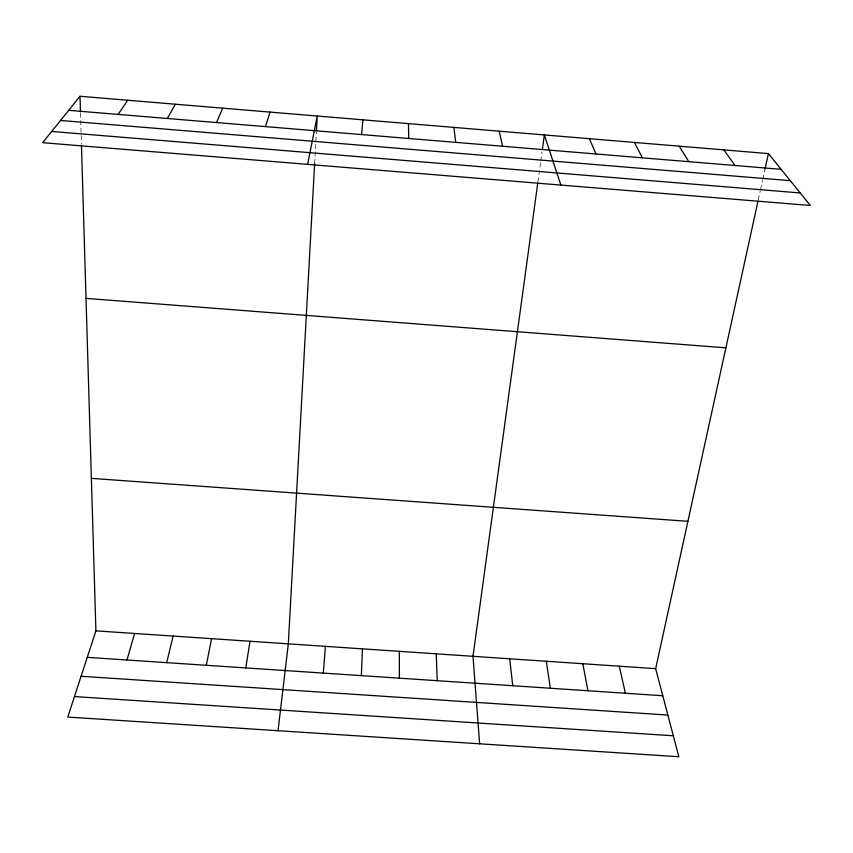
<?xml version="1.0" encoding="UTF-8"?>
<svg xmlns="http://www.w3.org/2000/svg" width="853" height="853" viewBox="0 0 853 853"><rect width="100%" height="100%" fill="white"/><g stroke="black" fill="none" stroke-linecap="round" stroke-linejoin="round"><path stroke-width="0.64" stroke-dasharray="4.26 3.2" d="M314.64 163.605L316.378 131.884M537.923 181.881L540.599 162.315M540.781 161.014L542.028 151.887M758.264 199.911L760.247 190.891M760.524 189.611L762.497 180.601M762.774 179.322L765.034 169.022M80.502 113.172L81.43 144.349"/><path stroke-width="1.28" d="M399.343 678.167L399.375 651.34M361.363 675.629L362.44 648.856M314.64 163.605L288.325 643.855L278.025 730.712M316.442 130.562L317.241 116.029L307.624 164.352M323.308 673.092L325.419 646.35M361.597 134.571L362.909 119.825M537.742 183.182L472.999 656.32L479.631 743.795M542.391 149.275L544.353 134.934L560.879 185.069M245.76 667.92L250.014 641.264M206.277 665.287L211.619 638.673M81.472 145.65L95.909 630.857L67.76 717.064L678.828 756.728L655.658 668.645L757.986 201.201M765.034 169.022L768.404 153.593L80.001 96.272L42.65 142.686L810.35 205.477L768.404 153.593M166.698 662.642L173.138 636.071M127.022 659.998L134.561 633.47M265.486 126.617L270.06 112.106M216.502 122.555L222.75 108.16M167.38 118.492L175.302 104.215M118.109 114.409L127.715 100.249M74.456 696.56L673.316 735.787M87.262 657.354L662.781 695.739M81.088 676.269L667.867 715.07M95.909 630.857L655.658 668.645M91.367 478.362L687.913 521.311M86.014 298.369L725.882 347.832M51.692 131.458L800.221 192.949M68.698 110.314L781.124 169.321M60.531 120.465L790.294 180.665M723.834 149.883L735.03 165.503M679.148 146.162L688.808 161.675M634.333 142.43L642.448 157.837M589.402 138.687L595.97 153.988M499.176 131.17L502.62 146.258M619.278 666.193L625.398 693.244M582.834 663.73L587.941 690.738M546.304 661.267L550.388 688.243M453.881 127.406L455.747 142.376M509.689 658.793L512.749 685.727M436.224 653.835L437.226 680.694M80.001 96.272L80.47 111.871M408.459 123.621L408.736 138.474"/></g></svg>
